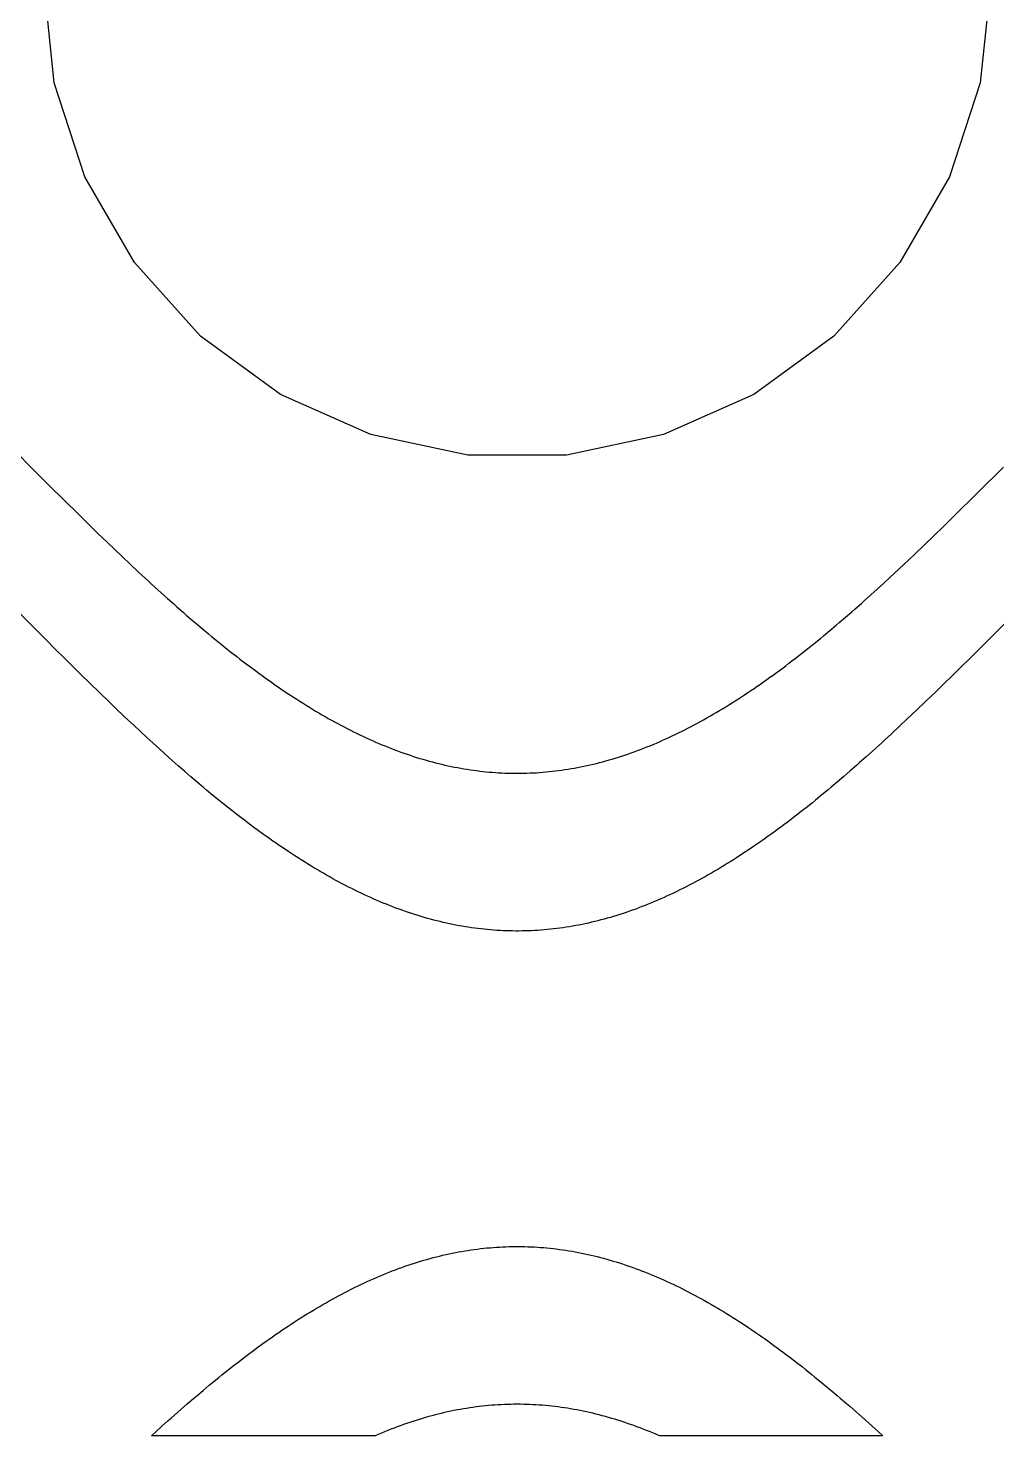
# Model space of a CAD drawing. Header units: metres. Extents: x -75 to 75, y 0 to 231.
# Drawn here: x 23.66 to 39.02, y 12 to 34.31 of the extents above; entities that cross this region are included whole.
import ezdxf

# ---------------------------------------------------------------- set-up
doc = ezdxf.new("R2010")
doc.units = ezdxf.units.M

msp = doc.modelspace()

# ---------------------------------------------------------------- linework, layer by layer
for p, q in [((24.0798, 33.4407), (23.9159, 35)), ((38.9159, 35), (38.752, 33.4407)), ((24.5643, 31.9495), (24.0798, 33.4407)), ((38.752, 33.4407), (38.2675, 31.9495)), ((25.3483, 30.5917), (24.5643, 31.9495)), ((38.2675, 31.9495), (37.4835, 30.5917)), ((26.3974, 29.4264), (25.3483, 30.5917)), ((37.4835, 30.5917), (36.4344, 29.4264)), ((27.6659, 28.5049), (26.3974, 29.4264)), ((36.4344, 29.4264), (35.1659, 28.5049)), ((29.0983, 27.8671), (27.6659, 28.5049)), ((35.1659, 28.5049), (33.7335, 27.8671)), ((23.1716, 27.8899), (24.0216, 27.0409)), ((30.6319, 27.5411), (29.0983, 27.8671)), ((33.7335, 27.8671), (32.1999, 27.5411)), ((32.1999, 27.5411), (30.6319, 27.5411)), ((38.7216, 26.9528), (39.1216, 27.3518)), ((24.0216, 27.0409), (24.2216, 26.8421)), ((24.2216, 26.8421), (24.4716, 26.5952)), ((38.4716, 26.7051), (38.5716, 26.804)), ((38.5716, 26.804), (38.7216, 26.9528)), ((24.4716, 26.5952), (24.6216, 26.4481)), ((38.1716, 26.4105), (38.3216, 26.5574)), ((38.3216, 26.5574), (38.4716, 26.7051)), ((24.6216, 26.4481), (24.7716, 26.302)), ((38.0216, 26.2646), (38.1716, 26.4105)), ((24.7716, 26.302), (24.9216, 26.1569)), ((24.9216, 26.1569), (25.0216, 26.0609)), ((37.7216, 25.9763), (37.8716, 26.1198)), ((37.8716, 26.1198), (38.0216, 26.2646)), ((25.0216, 26.0609), (25.1716, 25.9179)), ((25.1716, 25.9179), (25.2716, 25.8234)), ((37.4716, 25.7402), (37.6216, 25.8814)), ((37.6216, 25.8814), (37.7216, 25.9763)), ((25.2716, 25.8234), (25.4216, 25.6828)), ((25.4216, 25.6828), (25.5716, 25.5439)), ((37.3216, 25.6007), (37.4716, 25.7402)), ((25.5716, 25.5439), (25.6216, 25.498)), ((25.6216, 25.498), (25.7216, 25.4068)), ((37.1216, 25.4172), (37.2216, 25.5085)), ((37.2216, 25.5085), (37.3216, 25.6007)), ((23.9442, 24.618), (23.1942, 25.3674)), ((25.7216, 25.4068), (25.8216, 25.3164)), ((25.8216, 25.3164), (25.8716, 25.2715)), ((25.8716, 25.2715), (25.9716, 25.1824)), ((36.8716, 25.1926), (36.9216, 25.2371)), ((36.9216, 25.2371), (37.0216, 25.3267)), ((37.0216, 25.3267), (37.1216, 25.4172)), ((39.6442, 25.374), (38.8442, 24.5748)), ((25.9716, 25.1824), (26.0216, 25.1382)), ((26.0216, 25.1382), (26.1216, 25.0506)), ((26.1216, 25.0506), (26.1716, 25.0071)), ((26.1716, 25.0071), (26.2716, 24.921)), ((36.6216, 24.9738), (36.7216, 25.0606)), ((36.7216, 25.0606), (36.7716, 25.1044)), ((36.7716, 25.1044), (36.8716, 25.1926)), ((26.2716, 24.921), (26.3216, 24.8782)), ((26.3216, 24.8782), (26.4216, 24.7936)), ((26.4216, 24.7936), (26.5216, 24.7101)), ((36.3716, 24.7614), (36.4716, 24.8455)), ((36.4716, 24.8455), (36.5216, 24.888)), ((36.5216, 24.888), (36.6216, 24.9738)), ((24.0942, 24.4687), (23.9442, 24.618)), ((26.5216, 24.7101), (26.5716, 24.6687)), ((26.5716, 24.6687), (26.6716, 24.5869)), ((26.6716, 24.5869), (26.7216, 24.5464)), ((26.7216, 24.5464), (26.8216, 24.4663)), ((36.0716, 24.5154), (36.1216, 24.5557)), ((36.1216, 24.5557), (36.2216, 24.6371)), ((36.2216, 24.6371), (36.2716, 24.6782)), ((36.2716, 24.6782), (36.3716, 24.7614)), ((38.8442, 24.5748), (38.5942, 24.3264)), ((24.2442, 24.3198), (24.0942, 24.4687)), ((24.3442, 24.2208), (24.2442, 24.3198)), ((26.8216, 24.4663), (26.8716, 24.4267)), ((26.8716, 24.4267), (26.9716, 24.3484)), ((26.9716, 24.3484), (27.0216, 24.3098)), ((35.7716, 24.2802), (35.8216, 24.3186)), ((35.8216, 24.3186), (35.9216, 24.3964)), ((35.9216, 24.3964), (36.0216, 24.4754)), ((36.0216, 24.4754), (36.0716, 24.5154)), ((38.5942, 24.3264), (38.4442, 24.1781)), ((24.4942, 24.073), (24.3442, 24.2208)), ((27.0216, 24.3098), (27.1216, 24.2334)), ((27.1216, 24.2334), (27.1716, 24.1957)), ((27.1716, 24.1957), (27.2716, 24.1213)), ((27.2716, 24.1213), (27.3216, 24.0846)), ((35.4716, 24.0566), (35.5216, 24.0931)), ((35.5216, 24.0931), (35.5716, 24.1298)), ((35.5716, 24.1298), (35.6716, 24.2043)), ((35.6716, 24.2043), (35.7216, 24.2421)), ((35.7216, 24.2421), (35.7716, 24.2802)), ((38.4442, 24.1781), (38.2942, 24.0305)), ((24.6442, 23.9261), (24.4942, 24.073)), ((24.7942, 23.7801), (24.6442, 23.9261)), ((27.3216, 24.0846), (27.3716, 24.0483)), ((27.3716, 24.0483), (27.4216, 24.0123)), ((27.4216, 24.0123), (27.5216, 23.9413)), ((27.5216, 23.9413), (27.5716, 23.9064)), ((27.5716, 23.9064), (27.6716, 23.8376)), ((35.1716, 23.8454), (35.2216, 23.8798)), ((35.2216, 23.8798), (35.2716, 23.9144)), ((35.2716, 23.9144), (35.3216, 23.9494)), ((35.3216, 23.9494), (35.3716, 23.9848)), ((35.3716, 23.9848), (35.4216, 24.0205)), ((35.4216, 24.0205), (35.4716, 24.0566)), ((38.1942, 23.9326), (38.0442, 23.7865)), ((38.2942, 24.0305), (38.1942, 23.9326)), ((24.9442, 23.6352), (24.7942, 23.7801)), ((27.6716, 23.8376), (27.7716, 23.7703)), ((27.7716, 23.7703), (27.8216, 23.7372)), ((27.8216, 23.7372), (27.8716, 23.7044)), ((27.8716, 23.7044), (27.9216, 23.672)), ((27.9216, 23.672), (27.9716, 23.6401)), ((34.8216, 23.6157), (34.8716, 23.6474)), ((34.8716, 23.6474), (34.9216, 23.6794)), ((34.9216, 23.6794), (34.9716, 23.7119)), ((34.9716, 23.7119), (35.0216, 23.7447)), ((35.0216, 23.7447), (35.0716, 23.7779)), ((35.0716, 23.7779), (35.1216, 23.8115)), ((35.1216, 23.8115), (35.1716, 23.8454)), ((38.0442, 23.7865), (37.8942, 23.6416)), ((25.0442, 23.5393), (24.9442, 23.6352)), ((25.1942, 23.3965), (25.0442, 23.5393)), ((27.9716, 23.6401), (28.0216, 23.6085)), ((28.0216, 23.6085), (28.0716, 23.5773)), ((28.0716, 23.5773), (28.1216, 23.5464)), ((28.1216, 23.5464), (28.1716, 23.5161)), ((28.1716, 23.5161), (28.2216, 23.486)), ((28.2216, 23.486), (28.2716, 23.4564)), ((28.2716, 23.4564), (28.3216, 23.4272)), ((28.3216, 23.4272), (28.3716, 23.3984)), ((34.4716, 23.405), (34.5216, 23.4339)), ((34.5216, 23.4339), (34.5716, 23.4632)), ((34.5716, 23.4632), (34.6216, 23.4929)), ((34.6216, 23.4929), (34.6716, 23.523)), ((34.6716, 23.523), (34.7216, 23.5535)), ((34.7216, 23.5535), (34.7716, 23.5844)), ((34.7716, 23.5844), (34.8216, 23.6157)), ((37.7442, 23.4978), (37.5942, 23.3555)), ((37.8942, 23.6416), (37.7442, 23.4978)), ((25.3442, 23.2552), (25.1942, 23.3965)), ((25.4442, 23.1618), (25.3442, 23.2552)), ((28.3716, 23.3984), (28.4216, 23.3701)), ((28.4216, 23.3701), (28.4716, 23.3421)), ((28.4716, 23.3421), (28.5216, 23.3145)), ((28.5216, 23.3145), (28.5716, 23.2874)), ((28.5716, 23.2874), (28.6216, 23.2607)), ((28.6216, 23.2607), (28.6716, 23.2343)), ((28.6716, 23.2343), (28.7216, 23.2085)), ((28.7216, 23.2085), (28.7716, 23.1831)), ((34.0716, 23.1889), (34.1216, 23.2143)), ((34.1216, 23.2143), (34.1716, 23.2404)), ((34.1716, 23.2404), (34.2216, 23.2668)), ((34.2216, 23.2668), (34.2716, 23.2935)), ((34.2716, 23.2935), (34.3216, 23.3208)), ((34.3216, 23.3208), (34.3716, 23.3485)), ((34.3716, 23.3485), (34.4216, 23.3765)), ((34.4216, 23.3765), (34.4716, 23.405)), ((37.4942, 23.2614), (37.3442, 23.1216)), ((37.5942, 23.3555), (37.4942, 23.2614)), ((25.5442, 23.0692), (25.4442, 23.1618)), ((25.6441, 22.9773), (25.5442, 23.0692)), ((25.7442, 22.8863), (25.6441, 22.9773)), ((28.7716, 23.1831), (28.8216, 23.158)), ((28.8216, 23.158), (28.8716, 23.1335)), ((28.8716, 23.1335), (28.9216, 23.1093)), ((28.9216, 23.1093), (28.9716, 23.0856)), ((28.9716, 23.0856), (29.0216, 23.0624)), ((29.0216, 23.0624), (29.0716, 23.0396)), ((29.0716, 23.0396), (29.1216, 23.0171)), ((29.1216, 23.0171), (29.1716, 22.9952)), ((29.1716, 22.9952), (29.2216, 22.9738)), ((33.5716, 22.9575), (33.6216, 22.9787)), ((33.6216, 22.9787), (33.6716, 23.0003)), ((33.6716, 23.0003), (33.7216, 23.0222)), ((33.7216, 23.0222), (33.7716, 23.0447)), ((33.7716, 23.0447), (33.8216, 23.0676)), ((33.8216, 23.0676), (33.8716, 23.091)), ((33.8716, 23.091), (33.9216, 23.1148)), ((33.9216, 23.1148), (33.9716, 23.139)), ((33.9716, 23.139), (34.0216, 23.1638)), ((34.0216, 23.1638), (34.0716, 23.1889)), ((37.1942, 22.9834), (37.0942, 22.8923)), ((37.2442, 23.0293), (37.1942, 22.9834)), ((37.3442, 23.1216), (37.2442, 23.0293)), ((25.8942, 22.7513), (25.7442, 22.8863)), ((29.2216, 22.9738), (29.2716, 22.9527)), ((29.2716, 22.9527), (29.3216, 22.9322)), ((29.3216, 22.9322), (29.3716, 22.9121)), ((29.3716, 22.9121), (29.4216, 22.8925)), ((29.4216, 22.8925), (29.4716, 22.8732)), ((29.4716, 22.8732), (29.5216, 22.8545)), ((29.5216, 22.8545), (29.5716, 22.8362)), ((29.5716, 22.8362), (29.6216, 22.8185)), ((29.6216, 22.8185), (29.6716, 22.8011)), ((29.6716, 22.8011), (29.7216, 22.7843)), ((29.7216, 22.7843), (29.7716, 22.7679)), ((29.7716, 22.7679), (29.8216, 22.752)), ((32.9716, 22.74), (33.0216, 22.7556)), ((33.0216, 22.7556), (33.0716, 22.7716)), ((33.0716, 22.7716), (33.1216, 22.7881)), ((33.1216, 22.7881), (33.1716, 22.8051)), ((33.1716, 22.8051), (33.2216, 22.8225)), ((33.2216, 22.8225), (33.2716, 22.8404)), ((33.2716, 22.8404), (33.3216, 22.8587)), ((33.3216, 22.8587), (33.3716, 22.8776)), ((33.3716, 22.8776), (33.4216, 22.8969)), ((33.4216, 22.8969), (33.4716, 22.9166)), ((33.4716, 22.9166), (33.5216, 22.9369)), ((33.5216, 22.9369), (33.5716, 22.9575)), ((36.9442, 22.7573), (36.8442, 22.6684)), ((37.0442, 22.8471), (36.9442, 22.7573)), ((37.0942, 22.8923), (37.0442, 22.8471)), ((25.9942, 22.6624), (25.8942, 22.7513)), ((26.0442, 22.6184), (25.9942, 22.6624)), ((26.1442, 22.5309), (26.0442, 22.6184)), ((26.1942, 22.4876), (26.1442, 22.5309)), ((29.8216, 22.752), (29.8716, 22.7365)), ((29.8716, 22.7365), (29.9216, 22.7216)), ((29.9216, 22.7216), (29.9716, 22.7071)), ((29.9716, 22.7071), (30.0216, 22.6931)), ((30.0216, 22.6931), (30.0716, 22.6796)), ((30.0716, 22.6796), (30.1216, 22.6665)), ((30.1216, 22.6665), (30.1716, 22.654)), ((30.1716, 22.654), (30.2216, 22.6419)), ((30.2216, 22.6419), (30.2716, 22.6303)), ((30.2716, 22.6303), (30.3216, 22.6192)), ((30.3216, 22.6192), (30.3716, 22.6086)), ((30.3716, 22.6086), (30.4216, 22.5985)), ((30.4216, 22.5985), (30.4716, 22.5889)), ((30.4716, 22.5889), (30.5216, 22.5797)), ((30.5216, 22.5797), (30.5716, 22.5711)), ((30.5716, 22.5711), (30.6216, 22.5629)), ((30.6216, 22.5629), (30.6716, 22.5552)), ((30.6716, 22.5552), (30.7216, 22.5481)), ((30.7216, 22.5481), (30.7716, 22.5414)), ((30.7716, 22.5414), (30.8216, 22.5352)), ((30.8216, 22.5352), (30.8716, 22.5295)), ((31.9716, 22.5308), (32.0216, 22.5366)), ((32.0216, 22.5366), (32.0716, 22.5429)), ((32.0716, 22.5429), (32.1216, 22.5497)), ((32.1216, 22.5497), (32.1716, 22.557)), ((32.1716, 22.557), (32.2216, 22.5648)), ((32.2216, 22.5648), (32.2716, 22.573)), ((32.2716, 22.573), (32.3216, 22.5818)), ((32.3216, 22.5818), (32.3716, 22.591)), ((32.3716, 22.591), (32.4216, 22.6008)), ((32.4216, 22.6008), (32.4716, 22.611)), ((32.4716, 22.611), (32.5216, 22.6218)), ((32.5216, 22.6218), (32.5716, 22.633)), ((32.5716, 22.633), (32.6216, 22.6447)), ((32.6216, 22.6447), (32.6716, 22.6569)), ((32.6716, 22.6569), (32.7216, 22.6695)), ((32.7216, 22.6695), (32.7716, 22.6826)), ((32.7716, 22.6826), (32.8216, 22.6963)), ((32.8216, 22.6963), (32.8716, 22.7104)), ((32.8716, 22.7104), (32.9216, 22.725)), ((32.9216, 22.725), (32.9716, 22.74)), ((36.6942, 22.5367), (36.5942, 22.4502)), ((36.7942, 22.6242), (36.6942, 22.5367)), ((36.8442, 22.6684), (36.7942, 22.6242)), ((26.2442, 22.4445), (26.1942, 22.4876)), ((26.3442, 22.359), (26.2442, 22.4445)), ((26.4442, 22.2746), (26.3442, 22.359)), ((30.8716, 22.5295), (30.9216, 22.5243)), ((30.9216, 22.5243), (30.9716, 22.5197)), ((30.9716, 22.5197), (31.0216, 22.5155)), ((31.0216, 22.5155), (31.0716, 22.5118)), ((31.0716, 22.5118), (31.1216, 22.5086)), ((31.1216, 22.5086), (31.1716, 22.506)), ((31.1716, 22.506), (31.2216, 22.5037)), ((31.2216, 22.5037), (31.2716, 22.5021)), ((31.2716, 22.5021), (31.3216, 22.5008)), ((31.3216, 22.5008), (31.3716, 22.5002)), ((31.3716, 22.5002), (31.4216, 22.5)), ((31.4216, 22.5), (31.4716, 22.5003)), ((31.4716, 22.5003), (31.5216, 22.5011)), ((31.5216, 22.5011), (31.5716, 22.5024)), ((31.5716, 22.5024), (31.6216, 22.5042)), ((31.6216, 22.5042), (31.6716, 22.5065)), ((31.6716, 22.5065), (31.7216, 22.5093)), ((31.7216, 22.5093), (31.7716, 22.5126)), ((31.7716, 22.5126), (31.8216, 22.5164)), ((31.8216, 22.5164), (31.8716, 22.5208)), ((31.8716, 22.5208), (31.9216, 22.5255)), ((31.9216, 22.5255), (31.9716, 22.5308)), ((36.4942, 22.3647), (36.3942, 22.2803)), ((36.5942, 22.4502), (36.4942, 22.3647)), ((26.4942, 22.2329), (26.4442, 22.2746)), ((26.5942, 22.1501), (26.4942, 22.2329)), ((26.6942, 22.0686), (26.5942, 22.1501)), ((36.2442, 22.1556), (36.1442, 22.074)), ((36.3442, 22.2384), (36.2442, 22.1556)), ((36.3942, 22.2803), (36.3442, 22.2384)), ((26.7442, 22.0282), (26.6942, 22.0686)), ((26.8442, 21.9484), (26.7442, 22.0282)), ((26.8941, 21.909), (26.8442, 21.9484)), ((26.9442, 21.8697), (26.8941, 21.909)), ((26.9942, 21.8309), (26.9442, 21.8697)), ((35.9442, 21.9141), (35.8442, 21.8361)), ((35.9942, 21.9537), (35.9442, 21.9141)), ((36.0942, 22.0335), (35.9942, 21.9537)), ((36.1442, 22.074), (36.0942, 22.0335)), ((27.0942, 21.7542), (26.9942, 21.8309)), ((27.1442, 21.7164), (27.0942, 21.7542)), ((27.2442, 21.6416), (27.1442, 21.7164)), ((27.2942, 21.6048), (27.2442, 21.6416)), ((35.5942, 21.6466), (35.5442, 21.6096)), ((35.6441, 21.6838), (35.5942, 21.6466)), ((35.6942, 21.7214), (35.6441, 21.6838)), ((35.7442, 21.7593), (35.6942, 21.7214)), ((35.7942, 21.7976), (35.7442, 21.7593)), ((35.8442, 21.8361), (35.7942, 21.7976)), ((27.3942, 21.532), (27.2942, 21.6048)), ((27.4442, 21.4961), (27.3942, 21.532)), ((27.4942, 21.4606), (27.4442, 21.4961)), ((27.5442, 21.4256), (27.4942, 21.4606)), ((27.5942, 21.3908), (27.5442, 21.4256)), ((35.2942, 21.4302), (35.2442, 21.3953)), ((35.3442, 21.4654), (35.2942, 21.4302)), ((35.3942, 21.5009), (35.3442, 21.4654)), ((35.4442, 21.5368), (35.3942, 21.5009)), ((35.4942, 21.573), (35.4442, 21.5368)), ((35.5442, 21.6096), (35.4942, 21.573)), ((27.6442, 21.3564), (27.5942, 21.3908)), ((27.6942, 21.3223), (27.6442, 21.3564)), ((27.7942, 21.2553), (27.6942, 21.3223)), ((27.8442, 21.2223), (27.7942, 21.2553)), ((27.8942, 21.1897), (27.8442, 21.2223)), ((34.9942, 21.2267), (34.8942, 21.1618)), ((35.0942, 21.293), (34.9942, 21.2267)), ((35.1442, 21.3268), (35.0942, 21.293)), ((35.1942, 21.3609), (35.1442, 21.3268)), ((35.2442, 21.3953), (35.1942, 21.3609)), ((27.9442, 21.1575), (27.8942, 21.1897)), ((27.9942, 21.1258), (27.9442, 21.1575)), ((28.0442, 21.0944), (27.9942, 21.1258)), ((28.0942, 21.0633), (28.0442, 21.0944)), ((28.1441, 21.0327), (28.0942, 21.0633)), ((28.1942, 21.0024), (28.1441, 21.0327)), ((28.2442, 20.9726), (28.1942, 21.0024)), ((28.2942, 20.9432), (28.2442, 20.9726)), ((34.5942, 20.9766), (34.5442, 20.9471)), ((34.6442, 21.0065), (34.5942, 20.9766)), ((34.6942, 21.0368), (34.6442, 21.0065)), ((34.7442, 21.0674), (34.6942, 21.0368)), ((34.7942, 21.0985), (34.7442, 21.0674)), ((34.8442, 21.13), (34.7942, 21.0985)), ((34.8942, 21.1618), (34.8442, 21.13)), ((28.3442, 20.9142), (28.2942, 20.9432)), ((28.3942, 20.8855), (28.3442, 20.9142)), ((28.4442, 20.8574), (28.3942, 20.8855)), ((28.4942, 20.8295), (28.4442, 20.8574)), ((28.5442, 20.8022), (28.4942, 20.8295)), ((28.5942, 20.7752), (28.5442, 20.8022)), ((28.6442, 20.7487), (28.5942, 20.7752)), ((28.6942, 20.7226), (28.6442, 20.7487)), ((34.1942, 20.7522), (34.1442, 20.7261)), ((34.2442, 20.7788), (34.1942, 20.7522)), ((34.2942, 20.8058), (34.2442, 20.7788)), ((34.3442, 20.8332), (34.2942, 20.8058)), ((34.3941, 20.8611), (34.3442, 20.8332)), ((34.4442, 20.8894), (34.3941, 20.8611)), ((34.4942, 20.918), (34.4442, 20.8894)), ((34.5442, 20.9471), (34.4942, 20.918)), ((28.7442, 20.6969), (28.6942, 20.7226)), ((28.7942, 20.6717), (28.7442, 20.6969)), ((28.8442, 20.6469), (28.7942, 20.6717)), ((28.8942, 20.6225), (28.8442, 20.6469)), ((28.9442, 20.5985), (28.8942, 20.6225)), ((28.9942, 20.575), (28.9442, 20.5985)), ((29.0442, 20.552), (28.9942, 20.575)), ((29.0942, 20.5293), (29.0442, 20.552)), ((29.1442, 20.5072), (29.0942, 20.5293)), ((33.7442, 20.5324), (33.6942, 20.5101)), ((33.7942, 20.555), (33.7442, 20.5324)), ((33.8442, 20.5782), (33.7942, 20.555)), ((33.8942, 20.6017), (33.8442, 20.5782)), ((33.9442, 20.6257), (33.8942, 20.6017)), ((33.9942, 20.6502), (33.9442, 20.6257)), ((34.0442, 20.675), (33.9942, 20.6502)), ((34.0942, 20.7003), (34.0442, 20.675)), ((34.1442, 20.7261), (34.0942, 20.7003)), ((29.1942, 20.4855), (29.1442, 20.5072)), ((29.2442, 20.4642), (29.1942, 20.4855)), ((29.2942, 20.4434), (29.2442, 20.4642)), ((29.3442, 20.423), (29.2942, 20.4434)), ((29.3941, 20.4031), (29.3442, 20.423)), ((29.4442, 20.3837), (29.3941, 20.4031)), ((29.4942, 20.3647), (29.4442, 20.3837)), ((29.5442, 20.3462), (29.4942, 20.3647)), ((29.5942, 20.3281), (29.5442, 20.3462)), ((29.6442, 20.3106), (29.5942, 20.3281)), ((29.6942, 20.2934), (29.6442, 20.3106)), ((33.1942, 20.3129), (33.1441, 20.2957)), ((33.2442, 20.3305), (33.1942, 20.3129)), ((33.2942, 20.3487), (33.2442, 20.3305)), ((33.3442, 20.3672), (33.2942, 20.3487)), ((33.3942, 20.3863), (33.3442, 20.3672)), ((33.4442, 20.4057), (33.3942, 20.3863)), ((33.4942, 20.4257), (33.4442, 20.4057)), ((33.5442, 20.4462), (33.4942, 20.4257)), ((33.5942, 20.467), (33.5442, 20.4462)), ((33.6442, 20.4884), (33.5942, 20.467)), ((33.6942, 20.5101), (33.6442, 20.4884)), ((29.7442, 20.2768), (29.6942, 20.2934)), ((29.7942, 20.2606), (29.7442, 20.2768)), ((29.8442, 20.245), (29.7942, 20.2606)), ((29.8942, 20.2297), (29.8442, 20.245)), ((29.9442, 20.215), (29.8942, 20.2297)), ((29.9942, 20.2007), (29.9442, 20.215)), ((30.0442, 20.1869), (29.9942, 20.2007)), ((30.0942, 20.1736), (30.0442, 20.1869)), ((30.1442, 20.1608), (30.0942, 20.1736)), ((30.1942, 20.1485), (30.1442, 20.1608)), ((30.2442, 20.1366), (30.1942, 20.1485)), ((30.2942, 20.1253), (30.2442, 20.1366)), ((30.3442, 20.1144), (30.2942, 20.1253)), ((30.3942, 20.104), (30.3442, 20.1144)), ((30.4442, 20.0941), (30.3942, 20.104)), ((30.4942, 20.0847), (30.4442, 20.0941)), ((30.5442, 20.0758), (30.4942, 20.0847)), ((32.3442, 20.0859), (32.2942, 20.0769)), ((32.3942, 20.0954), (32.3442, 20.0859)), ((32.4442, 20.1054), (32.3942, 20.0954)), ((32.4942, 20.1158), (32.4442, 20.1054)), ((32.5442, 20.1267), (32.4942, 20.1158)), ((32.5942, 20.1382), (32.5442, 20.1267)), ((32.6442, 20.1501), (32.5942, 20.1382)), ((32.6942, 20.1625), (32.6442, 20.1501)), ((32.7442, 20.1754), (32.6942, 20.1625)), ((32.7942, 20.1888), (32.7442, 20.1754)), ((32.8442, 20.2026), (32.7942, 20.1888)), ((32.8942, 20.2169), (32.8442, 20.2026)), ((32.9442, 20.2317), (32.8942, 20.2169)), ((32.9942, 20.247), (32.9442, 20.2317)), ((33.0442, 20.2628), (32.9942, 20.247)), ((33.0942, 20.279), (33.0442, 20.2628)), ((33.1441, 20.2957), (33.0942, 20.279)), ((30.5942, 20.0673), (30.5442, 20.0758)), ((30.6441, 20.0594), (30.5942, 20.0673)), ((30.6942, 20.052), (30.6441, 20.0594)), ((30.7442, 20.045), (30.6942, 20.052)), ((30.7942, 20.0385), (30.7442, 20.045)), ((30.8442, 20.0326), (30.7942, 20.0385)), ((30.8942, 20.0272), (30.8442, 20.0326)), ((30.9442, 20.0222), (30.8942, 20.0272)), ((30.9942, 20.0177), (30.9442, 20.0222)), ((31.0442, 20.0137), (30.9942, 20.0177)), ((31.0942, 20.0103), (31.0442, 20.0137)), ((31.1442, 20.0073), (31.0942, 20.0103)), ((31.1942, 20.0049), (31.1442, 20.0073)), ((31.2442, 20.0029), (31.1942, 20.0049)), ((31.2942, 20.0014), (31.2442, 20.0029)), ((31.3442, 20.0005), (31.2942, 20.0014)), ((31.3942, 20), (31.3442, 20.0005)), ((31.4442, 20.0001), (31.3942, 20)), ((31.4942, 20.0006), (31.4442, 20.0001)), ((31.5442, 20.0016), (31.4942, 20.0006)), ((31.5942, 20.0031), (31.5442, 20.0016)), ((31.6442, 20.0052), (31.5942, 20.0031)), ((31.6942, 20.0077), (31.6442, 20.0052)), ((31.7442, 20.0108), (31.6942, 20.0077)), ((31.7942, 20.0143), (31.7442, 20.0108)), ((31.8442, 20.0183), (31.7942, 20.0143)), ((31.8941, 20.0228), (31.8442, 20.0183)), ((31.9442, 20.0278), (31.8941, 20.0228)), ((31.9942, 20.0333), (31.9442, 20.0278)), ((32.0442, 20.0394), (31.9942, 20.0333)), ((32.0942, 20.0459), (32.0442, 20.0394)), ((32.1442, 20.0529), (32.0942, 20.0459)), ((32.1942, 20.0604), (32.1442, 20.0529)), ((32.2442, 20.0684), (32.1942, 20.0604)), ((32.2942, 20.0769), (32.2442, 20.0684)), ((30.6363, 14.9393), (30.6863, 14.9468)), ((30.6863, 14.9468), (30.7362, 14.9538)), ((30.7362, 14.9538), (30.7863, 14.9604)), ((30.7863, 14.9604), (30.8363, 14.9664)), ((30.8363, 14.9664), (30.8862, 14.9719)), ((30.8862, 14.9719), (30.9363, 14.977)), ((30.9363, 14.977), (30.9863, 14.9815)), ((30.9863, 14.9815), (31.0362, 14.9856)), ((31.0362, 14.9856), (31.0863, 14.9891)), ((31.0863, 14.9891), (31.1362, 14.9921)), ((31.1362, 14.9921), (31.1862, 14.9947)), ((31.1862, 14.9947), (31.2363, 14.9967)), ((31.2363, 14.9967), (31.2862, 14.9982)), ((31.2862, 14.9982), (31.3363, 14.9993)), ((31.3363, 14.9993), (31.3863, 14.9998)), ((31.3863, 14.9998), (31.4362, 14.9999)), ((31.4362, 14.9999), (31.4863, 14.9995)), ((31.4863, 14.9995), (31.5363, 14.9986)), ((31.5363, 14.9986), (31.5862, 14.997)), ((31.5862, 14.997), (31.6363, 14.9951)), ((31.6363, 14.9951), (31.6862, 14.9927)), ((31.6862, 14.9927), (31.7362, 14.9897)), ((31.7362, 14.9897), (31.7863, 14.9863)), ((31.7863, 14.9863), (31.8362, 14.9823)), ((31.8362, 14.9823), (31.8863, 14.9779)), ((31.8863, 14.9779), (31.9363, 14.9729)), ((31.9363, 14.9729), (31.9862, 14.9675)), ((31.9862, 14.9675), (32.0363, 14.9615)), ((32.0363, 14.9615), (32.0863, 14.9551)), ((32.0863, 14.9551), (32.1362, 14.9482)), ((32.1362, 14.9482), (32.1863, 14.9407)), ((29.7363, 14.7205), (29.7862, 14.7367)), ((29.7862, 14.7367), (29.8363, 14.7525)), ((29.8363, 14.7525), (29.8862, 14.7678)), ((29.8862, 14.7678), (29.9362, 14.7826)), ((29.9362, 14.7826), (29.9863, 14.797)), ((29.9863, 14.797), (30.0362, 14.8108)), ((30.0362, 14.8108), (30.0863, 14.8242)), ((30.0863, 14.8242), (30.1363, 14.8371)), ((30.1363, 14.8371), (30.1862, 14.8495)), ((30.1862, 14.8495), (30.2363, 14.8615)), ((30.2363, 14.8615), (30.2863, 14.8729)), ((30.2863, 14.8729), (30.3362, 14.8839)), ((30.3362, 14.8839), (30.3863, 14.8943)), ((30.3863, 14.8943), (30.4362, 14.9043)), ((30.4362, 14.9043), (30.4862, 14.9138)), ((30.4862, 14.9138), (30.5363, 14.9228)), ((30.5363, 14.9228), (30.5862, 14.9313)), ((30.5862, 14.9313), (30.6363, 14.9393)), ((32.1863, 14.9407), (32.2363, 14.9328)), ((32.2363, 14.9328), (32.2862, 14.9244)), ((32.2862, 14.9244), (32.3363, 14.9155)), ((32.3363, 14.9155), (32.3862, 14.9061)), ((32.3862, 14.9061), (32.4362, 14.8962)), ((32.4362, 14.8962), (32.4863, 14.8859)), ((32.4863, 14.8859), (32.5362, 14.875)), ((32.5362, 14.875), (32.5863, 14.8636)), ((32.5863, 14.8636), (32.6363, 14.8518)), ((32.6363, 14.8518), (32.6862, 14.8395)), ((32.6862, 14.8395), (32.7363, 14.8267)), ((32.7363, 14.8267), (32.7863, 14.8133)), ((32.7863, 14.8133), (32.8362, 14.7996)), ((32.8362, 14.7996), (32.8863, 14.7853)), ((32.8863, 14.7853), (32.9362, 14.7706)), ((32.9362, 14.7706), (32.9862, 14.7554)), ((32.9862, 14.7554), (33.0363, 14.7397)), ((33.0363, 14.7397), (33.0862, 14.7235)), ((33.0862, 14.7235), (33.1363, 14.7069)), ((29.1363, 14.4892), (29.1862, 14.511)), ((29.1862, 14.511), (29.2362, 14.5324)), ((29.2362, 14.5324), (29.2863, 14.5532)), ((29.2863, 14.5532), (29.3362, 14.5737)), ((29.3362, 14.5737), (29.3863, 14.5937)), ((29.3863, 14.5937), (29.4363, 14.6132)), ((29.4363, 14.6132), (29.4862, 14.6322)), ((29.4862, 14.6322), (29.5363, 14.6508)), ((29.5363, 14.6508), (29.5863, 14.669)), ((29.5863, 14.669), (29.6362, 14.6866)), ((29.6362, 14.6866), (29.6863, 14.7038)), ((29.6863, 14.7038), (29.7363, 14.7205)), ((33.1363, 14.7069), (33.1863, 14.6898)), ((33.1863, 14.6898), (33.2362, 14.6722)), ((33.2362, 14.6722), (33.2863, 14.6542)), ((33.2863, 14.6542), (33.3363, 14.6357)), ((33.3363, 14.6357), (33.3862, 14.6167)), ((33.3862, 14.6167), (33.4363, 14.5973)), ((33.4363, 14.5973), (33.4863, 14.5774)), ((33.4863, 14.5774), (33.5362, 14.557)), ((33.5362, 14.557), (33.5863, 14.5363)), ((33.5863, 14.5363), (33.6362, 14.515)), ((33.6362, 14.515), (33.6862, 14.4933)), ((28.6862, 14.2732), (28.7363, 14.2989)), ((28.7363, 14.2989), (28.7862, 14.3243)), ((28.7862, 14.3243), (28.8363, 14.3491)), ((28.8363, 14.3491), (28.8863, 14.3736)), ((28.8863, 14.3736), (28.9362, 14.3976)), ((28.9362, 14.3976), (28.9863, 14.4212)), ((28.9863, 14.4212), (29.0363, 14.4443)), ((29.0363, 14.4443), (29.0862, 14.467)), ((29.0862, 14.467), (29.1363, 14.4892)), ((33.6862, 14.4933), (33.7363, 14.4711)), ((33.7363, 14.4711), (33.7862, 14.4485)), ((33.7862, 14.4485), (33.8363, 14.4255)), ((33.8363, 14.4255), (33.8863, 14.402)), ((33.8863, 14.402), (33.9362, 14.3781)), ((33.9362, 14.3781), (33.9863, 14.3537)), ((33.9863, 14.3537), (34.0363, 14.3289)), ((34.0363, 14.3289), (34.0862, 14.3037)), ((34.0862, 14.3037), (34.1363, 14.278)), ((34.1363, 14.278), (34.1862, 14.2519)), ((28.2863, 14.052), (28.3363, 14.0812)), ((28.3363, 14.0812), (28.3862, 14.1098)), ((28.3862, 14.1098), (28.4363, 14.1381)), ((28.4363, 14.1381), (28.4863, 14.166)), ((28.4863, 14.166), (28.5362, 14.1934)), ((28.5362, 14.1934), (28.5863, 14.2204)), ((28.5863, 14.2204), (28.6362, 14.2471)), ((28.6362, 14.2471), (28.6862, 14.2732)), ((34.1862, 14.2519), (34.2362, 14.2254)), ((34.2362, 14.2254), (34.2863, 14.1985)), ((34.2863, 14.1985), (34.3362, 14.1711)), ((34.3362, 14.1711), (34.3863, 14.1433)), ((34.3863, 14.1433), (34.4363, 14.1151)), ((34.4363, 14.1151), (34.4862, 14.0865)), ((34.4862, 14.0865), (34.5363, 14.0575)), ((34.5363, 14.0575), (34.5863, 14.0281)), ((27.8863, 13.805), (27.9362, 13.8373)), ((27.9362, 13.8373), (27.9862, 13.8691)), ((27.9862, 13.8691), (28.0363, 13.9006)), ((28.0363, 13.9006), (28.0862, 13.9317)), ((28.0862, 13.9317), (28.1363, 13.9624)), ((28.1363, 13.9624), (28.1863, 13.9927)), ((28.1863, 13.9927), (28.2362, 14.0226)), ((28.2362, 14.0226), (28.2863, 14.052)), ((34.5863, 14.0281), (34.6362, 13.9983)), ((34.6362, 13.9983), (34.6863, 13.968)), ((34.6863, 13.968), (34.7363, 13.9374)), ((34.7363, 13.9374), (34.7862, 13.9064)), ((34.7862, 13.9064), (34.8363, 13.875)), ((34.8363, 13.875), (34.8862, 13.8432)), ((34.8862, 13.8432), (34.9362, 13.811)), ((27.5863, 13.6037), (27.6363, 13.6382)), ((27.6363, 13.6382), (27.6862, 13.6723)), ((27.6862, 13.6723), (27.7863, 13.7394)), ((27.7863, 13.7394), (27.8362, 13.7724)), ((27.8362, 13.7724), (27.8863, 13.805)), ((34.9362, 13.811), (34.9863, 13.7785)), ((34.9863, 13.7785), (35.0863, 13.7122)), ((35.0863, 13.7122), (35.1363, 13.6785)), ((35.1363, 13.6785), (35.1862, 13.6445)), ((35.1862, 13.6445), (35.2363, 13.6101)), ((35.2363, 13.6101), (35.2863, 13.5753)), ((27.2363, 13.3524), (27.2862, 13.3894)), ((27.2862, 13.3894), (27.3862, 13.4621)), ((27.3862, 13.4621), (27.4362, 13.4981)), ((27.4362, 13.4981), (27.4863, 13.5336)), ((27.4863, 13.5336), (27.5362, 13.5688)), ((27.5362, 13.5688), (27.5863, 13.6037)), ((35.2863, 13.5753), (35.3362, 13.5402)), ((35.3362, 13.5402), (35.3863, 13.5047)), ((35.3863, 13.5047), (35.4362, 13.4689)), ((35.4362, 13.4689), (35.4862, 13.4327)), ((35.4862, 13.4327), (35.5363, 13.3961)), ((35.5363, 13.3961), (35.5862, 13.3593)), ((26.9363, 13.1239), (26.9862, 13.1628)), ((26.9862, 13.1628), (27.0863, 13.2397)), ((27.0863, 13.2397), (27.1362, 13.2776)), ((27.1362, 13.2776), (27.2363, 13.3524)), ((35.5862, 13.3593), (35.6363, 13.3221)), ((35.6363, 13.3221), (35.6863, 13.2845)), ((35.6863, 13.2845), (35.7362, 13.2467)), ((35.7362, 13.2467), (35.7863, 13.2085)), ((35.7863, 13.2085), (35.8363, 13.17)), ((35.8363, 13.17), (35.9363, 13.092)), ((26.6862, 12.925), (26.7362, 12.9653)), ((26.7362, 12.9653), (26.8362, 13.0453)), ((26.8362, 13.0453), (26.9363, 13.1239)), ((35.9363, 13.092), (35.9863, 13.0526)), ((35.9863, 13.0526), (36.0863, 12.9728)), ((36.0863, 12.9728), (36.1362, 12.9324)), ((26.3363, 12.6341), (26.4362, 12.7186)), ((26.4362, 12.7186), (26.5363, 12.802)), ((26.5363, 12.802), (26.5862, 12.8432)), ((26.5862, 12.8432), (26.6862, 12.925)), ((36.1362, 12.9324), (36.2363, 12.8509)), ((36.2363, 12.8509), (36.3363, 12.7682)), ((36.3363, 12.7682), (36.3863, 12.7264)), ((36.3863, 12.7264), (36.4863, 12.642)), ((26.0863, 12.4184), (26.1862, 12.5055)), ((26.1862, 12.5055), (26.2862, 12.5915)), ((26.2862, 12.5915), (26.3363, 12.6341)), ((31.1636, 12.4936), (31.1137, 12.4908)), ((31.2137, 12.4959), (31.1636, 12.4936)), ((31.2637, 12.4976), (31.2137, 12.4959)), ((31.3137, 12.4989), (31.2637, 12.4976)), ((31.3637, 12.4997), (31.3137, 12.4989)), ((31.4137, 12.4999), (31.3637, 12.4997)), ((31.4637, 12.4998), (31.4137, 12.4999)), ((31.5137, 12.499), (31.4637, 12.4998)), ((31.5636, 12.4978), (31.5137, 12.499)), ((31.6137, 12.496), (31.5636, 12.4978)), ((31.6637, 12.4938), (31.6137, 12.496)), ((31.7136, 12.4911), (31.6637, 12.4938)), ((36.4863, 12.642), (36.5363, 12.5994)), ((36.5363, 12.5994), (36.6363, 12.5135)), ((36.6363, 12.5135), (36.6862, 12.4701)), ((25.8862, 12.2415), (25.9363, 12.2861)), ((25.9363, 12.2861), (26.0362, 12.3746)), ((26.0362, 12.3746), (26.0863, 12.4184)), ((29.9136, 12.276), (29.8637, 12.261)), ((29.9637, 12.2906), (29.9136, 12.276)), ((30.0137, 12.3046), (29.9637, 12.2906)), ((30.0637, 12.3182), (30.0137, 12.3046)), ((30.1137, 12.3313), (30.0637, 12.3182)), ((30.1637, 12.344), (30.1137, 12.3313)), ((30.2137, 12.3561), (30.1637, 12.344)), ((30.2637, 12.3678), (30.2137, 12.3561)), ((30.3136, 12.379), (30.2637, 12.3678)), ((30.3637, 12.3897), (30.3136, 12.379)), ((30.4137, 12.3998), (30.3637, 12.3897)), ((30.4636, 12.4096), (30.4137, 12.3998)), ((30.5137, 12.4187), (30.4636, 12.4096)), ((30.5637, 12.4275), (30.5137, 12.4187)), ((30.6136, 12.4358), (30.5637, 12.4275)), ((30.6637, 12.4435), (30.6136, 12.4358)), ((30.7137, 12.4507), (30.6637, 12.4435)), ((30.7637, 12.4575), (30.7137, 12.4507)), ((30.8137, 12.4638), (30.7637, 12.4575)), ((30.8636, 12.4695), (30.8137, 12.4638)), ((30.9137, 12.4747), (30.8636, 12.4695)), ((30.9637, 12.4796), (30.9137, 12.4747)), ((31.0136, 12.4838), (30.9637, 12.4796)), ((31.0637, 12.4876), (31.0136, 12.4838)), ((31.1137, 12.4908), (31.0637, 12.4876)), ((31.7637, 12.4879), (31.7136, 12.4911)), ((31.8137, 12.4841), (31.7637, 12.4879)), ((31.8636, 12.4799), (31.8137, 12.4841)), ((31.9137, 12.4752), (31.8636, 12.4799)), ((31.9637, 12.47), (31.9137, 12.4752)), ((32.0137, 12.4643), (31.9637, 12.47)), ((32.0637, 12.458), (32.0137, 12.4643)), ((32.1136, 12.4513), (32.0637, 12.458)), ((32.1637, 12.4442), (32.1136, 12.4513)), ((32.2137, 12.4364), (32.1637, 12.4442)), ((32.2636, 12.4283), (32.2137, 12.4364)), ((32.3137, 12.4196), (32.2636, 12.4283)), ((32.3637, 12.4104), (32.3137, 12.4196)), ((32.4136, 12.4007), (32.3637, 12.4104)), ((32.4637, 12.3906), (32.4136, 12.4007)), ((32.5137, 12.3799), (32.4637, 12.3906)), ((32.5637, 12.3688), (32.5137, 12.3799)), ((32.6137, 12.3572), (32.5637, 12.3688)), ((32.6637, 12.345), (32.6137, 12.3572)), ((32.7137, 12.3325), (32.6637, 12.345)), ((32.7637, 12.3194), (32.7137, 12.3325)), ((32.8136, 12.3058), (32.7637, 12.3194)), ((32.8637, 12.2918), (32.8136, 12.3058)), ((32.9137, 12.2773), (32.8637, 12.2918)), ((32.9636, 12.2623), (32.9137, 12.2773)), ((36.6862, 12.4701), (36.7863, 12.3827)), ((36.7863, 12.3827), (36.8863, 12.2943)), ((36.8863, 12.2943), (36.9363, 12.2498)), ((25.6196, 12), (25.6863, 12.061)), ((25.6863, 12.061), (25.7863, 12.1516)), ((25.7863, 12.1516), (25.8862, 12.2415)), ((29.3137, 12.0645), (29.2637, 12.0438)), ((29.3636, 12.0847), (29.3137, 12.0645)), ((29.4137, 12.1044), (29.3636, 12.0847)), ((29.4637, 12.1236), (29.4137, 12.1044)), ((29.5137, 12.1425), (29.4637, 12.1236)), ((29.5637, 12.1608), (29.5137, 12.1425)), ((29.6136, 12.1786), (29.5637, 12.1608)), ((29.6637, 12.196), (29.6136, 12.1786)), ((29.7137, 12.213), (29.6637, 12.196)), ((29.7636, 12.2295), (29.7137, 12.213)), ((29.8137, 12.2454), (29.7636, 12.2295)), ((29.8637, 12.261), (29.8137, 12.2454)), ((33.0137, 12.2469), (32.9636, 12.2623)), ((33.0637, 12.2309), (33.0137, 12.2469)), ((33.1136, 12.2145), (33.0637, 12.2309)), ((33.1637, 12.1976), (33.1136, 12.2145)), ((33.2137, 12.1803), (33.1637, 12.1976)), ((33.2637, 12.1624), (33.2137, 12.1803)), ((33.3137, 12.1441), (33.2637, 12.1624)), ((33.3636, 12.1253), (33.3137, 12.1441)), ((33.4137, 12.1061), (33.3636, 12.1253)), ((33.4637, 12.0865), (33.4137, 12.1061)), ((33.5136, 12.0663), (33.4637, 12.0865)), ((33.5637, 12.0457), (33.5136, 12.0663)), ((36.9363, 12.2498), (37.0363, 12.16)), ((37.0363, 12.16), (37.1362, 12.0694)), ((37.1362, 12.0694), (37.2122, 12)), ((29.1608, 12), (25.6196, 12)), ((29.1637, 12.0013), (29.1608, 12)), ((29.2136, 12.0228), (29.1637, 12.0013)), ((29.2637, 12.0438), (29.2136, 12.0228)), ((33.6137, 12.0247), (33.5637, 12.0457)), ((33.6636, 12.0032), (33.6137, 12.0247)), ((33.6709, 12), (33.6636, 12.0032)), ((37.2122, 12), (33.6709, 12))]:
    msp.add_line(p, q)

doc.saveas('drawing.dxf')
